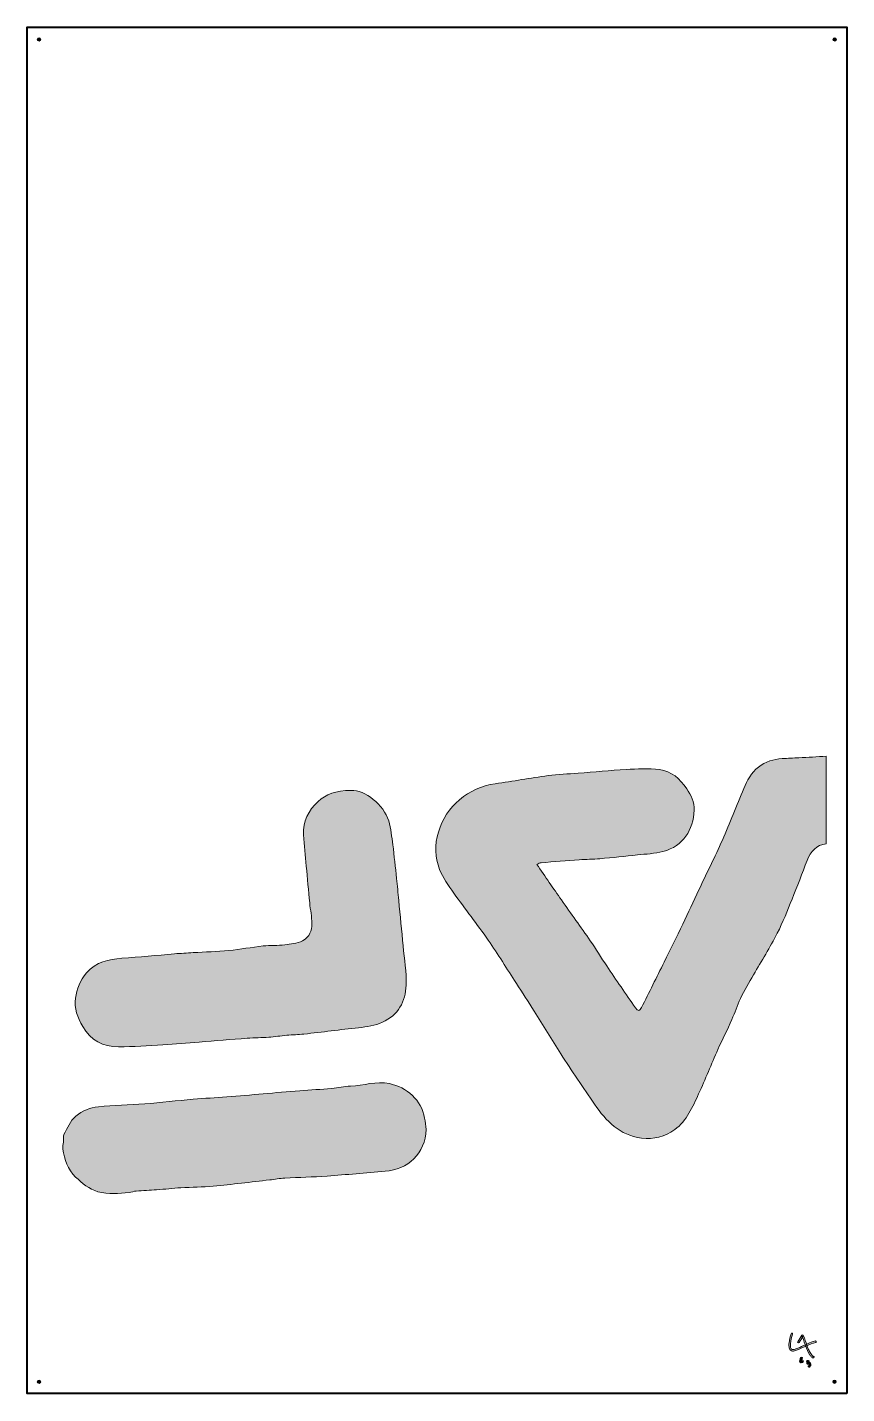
# Model space of a CAD drawing. Header units: millimetres. Extents: x 0 to 1200, y -2000 to 0.
import ezdxf

# ---------------------------------------------------------------- set-up
doc = ezdxf.new("R2010")
doc.units = ezdxf.units.MM
doc.header["$MEASUREMENT"] = 0
for name, color, linetype, lineweight in [('2023-014', 7, 'Continuous', 0), ('Bounding Box', 7, 'Continuous', 0), ('Screws', 7, 'Continuous', 0)]:
    doc.layers.add(name, color=color, linetype=linetype, lineweight=lineweight)

msp = doc.modelspace()

# ---------------------------------------------------------------- hatches: boundary and pattern name
at = {"layer": '2023-014', "true_color": 0x000000, "transparency": 33554687}
h = msp.add_hatch(color=18, dxfattribs=at)
h.dxf.hatch_style = 2
edge = h.paths.add_edge_path()
edge.add_spline(control_points=[(1130.2, -1069), (1122, -1069.5), (1113.9, -1069.8), (1105.7, -1070.3), (1093, -1071.1), (1081.4, -1074.4), (1071, -1082.6), (1060.4, -1091), (1054.4, -1102.2), (1049.4, -1114), (1038.7, -1139.1), (1029.2, -1164.7), (1018.1, -1189.6), (1007.3, -1214.1), (995.1, -1238), (983.7, -1262.3), (975.7, -1279), (968.2, -1295.9), (960.2, -1312.6), (951.3, -1331.2), (942.1, -1349.6), (932.9, -1368), (921.9, -1390.3), (910.8, -1412.5), (899.7, -1434.7), (897.1, -1439.9), (894.3, -1440.1), (890.8, -1435.1), (876.7, -1414.7), (862.6, -1394.3), (848.8, -1373.8), (840.6, -1361.6), (833.1, -1348.9), (824.7, -1336.8), (810.8, -1316.8), (796.4, -1297.2), (782.4, -1277.2), (770.5, -1260.3), (758.9, -1243.2), (746.3, -1225), (749.4, -1223.9), (751, -1222.9), (752.7, -1222.7), (771.3, -1221.2), (790, -1219.7), (808.6, -1218.4), (818.7, -1217.7), (828.8, -1217.6), (838.8, -1216.8), (857.2, -1215.1), (875.5, -1213.3), (893.8, -1211.3), (906.3, -1209.9), (919, -1209.3), (931.1, -1206.2), (961.1, -1198.3), (975.3, -1174.3), (977, -1145.8), (977.7, -1134), (972.3, -1123.9), (965.9, -1114.3), (956.2, -1099.6), (943.2, -1088.6), (926, -1086.3), (909.9, -1084.2), (893.3, -1085.3), (877, -1086.1), (853.6, -1087.4), (830.2, -1089.8), (806.8, -1091.7), (792.2, -1092.8), (777.5, -1093.1), (763, -1095.1), (737, -1098.6), (711.3, -1103.4), (685.3, -1107), (665.5, -1109.7), (648.2, -1117.9), (633.1, -1130.4), (618.1, -1142.9), (608.1, -1158.8), (602.2, -1177.8), (596.4, -1196.5), (597.1, -1214.9), (604, -1232.4), (608.9, -1244.8), (617, -1256.1), (624.8, -1267.1), (641.3, -1290.4), (658.9, -1312.7), (675.2, -1336.1), (689.5, -1356.7), (702.7, -1378.1), (716.4, -1399.2), (725.1, -1412.7), (734, -1426.1), (742.5, -1439.7), (755.6, -1460.6), (768.1, -1481.8), (781.5, -1502.5), (797.6, -1527.3), (814.3, -1551.8), (831, -1576.2), (847.8, -1600.9), (867.6, -1621.6), (899.6, -1625.6), (917.6, -1627.8), (933.8, -1624.1), (948.4, -1613.3), (966.3, -1600), (974.4, -1580.1), (983.3, -1561), (993.3, -1539.5), (1002, -1517.4), (1011.6, -1495.8), (1018.1, -1481.1), (1025.5, -1466.8), (1032, -1452.2), (1036.5, -1442.1), (1039.7, -1431.4), (1044.6, -1421.5), (1050.4, -1409.5), (1057.3, -1398.1), (1063.9, -1386.6), (1075.5, -1366.4), (1087.9, -1346.5), (1098.6, -1325.8), (1106.8, -1309.8), (1113.3, -1292.8), (1120.1, -1276.1), (1127.8, -1257.2), (1134.9, -1238.1), (1142.4, -1219.2), (1147.5, -1206.1), (1155.8, -1196.4), (1170.2, -1194.8), (1170.2, -1194.8), (1170.2, -1066.7), (1170.2, -1066.7), (1156.8, -1067.5), (1143.5, -1068.3), (1130.2, -1069)], knot_values=[0, 0, 0, 0, 1, 1, 1, 2, 2, 2, 3, 3, 3, 4, 4, 4, 5, 5, 5, 6, 6, 6, 7, 7, 7, 8, 8, 8, 9, 9, 9, 10, 10, 10, 11, 11, 11, 12, 12, 12, 13, 13, 13, 14, 14, 14, 15, 15, 15, 16, 16, 16, 17, 17, 17, 18, 18, 18, 19, 19, 19, 20, 20, 20, 21, 21, 21, 22, 22, 22, 23, 23, 23, 24, 24, 24, 25, 25, 25, 26, 26, 26, 27, 27, 27, 28, 28, 28, 29, 29, 29, 30, 30, 30, 31, 31, 31, 32, 32, 32, 33, 33, 33, 34, 34, 34, 35, 35, 35, 36, 36, 36, 37, 37, 37, 38, 38, 38, 39, 39, 39, 40, 40, 40, 41, 41, 41, 42, 42, 42, 43, 43, 43, 44, 44, 44, 45, 45, 45, 46, 46, 46, 47, 47, 47, 47], degree=3, periodic=0)
h = msp.add_hatch(color=18, dxfattribs=at)
h.dxf.hatch_style = 2
edge = h.paths.add_edge_path()
edge.add_spline(control_points=[(474.3, -1116.8), (494.5, -1115.9), (522.3, -1137.7), (529.4, -1161.4), (532.7, -1172.6), (533.9, -1184.6), (535.5, -1196.3), (537.6, -1212.7), (539.2, -1229.2), (541, -1245.7), (542.1, -1256.3), (543.1, -1267), (544.1, -1277.7), (546.3, -1300), (548.5, -1322.2), (550.5, -1344.5), (552.3, -1363.7), (555.7, -1382.9), (555, -1401.9), (554.1, -1425.8), (543.4, -1445.6), (520.3, -1456.2), (509.3, -1461.3), (497.3, -1462.8), (485.2, -1464.1), (458.6, -1467), (432, -1470.5), (405.3, -1473.5), (397, -1474.4), (388.5, -1474.5), (380.1, -1475.2), (371.3, -1476), (362.5, -1477.4), (353.7, -1478.1), (343.3, -1478.8), (332.8, -1478.8), (322.4, -1479.6), (298.9, -1481.3), (275.5, -1483.2), (252, -1485.1), (234.3, -1486.5), (216.6, -1488.2), (198.8, -1489.2), (177.1, -1490.5), (155.4, -1492), (133.7, -1492), (111, -1492.1), (93.2, -1482.7), (81.3, -1462.2), (73.7, -1449.2), (68.6, -1435.7), (70.9, -1420.9), (73, -1407.6), (77.3, -1394.9), (87, -1383.9), (101.1, -1367.8), (118.9, -1363.7), (138.8, -1362.5), (164.5, -1360.9), (190, -1358.2), (215.6, -1356), (224.8, -1355.3), (234.1, -1354.8), (243.3, -1354.2), (260.6, -1353.2), (278, -1352.8), (295.2, -1351.1), (312.1, -1349.5), (328.8, -1346.4), (345.7, -1344.5), (356.2, -1343.4), (366.9, -1344.2), (377.2, -1342.6), (386, -1341.3), (394.8, -1341.6), (403.4, -1336.8), (414.1, -1330.8), (416.9, -1322), (416.9, -1311.9), (417, -1301.8), (414.7, -1291.6), (413.7, -1281.5), (412, -1263.5), (410.4, -1245.5), (408.8, -1227.6), (407.5, -1212.4), (405.9, -1197.1), (404.9, -1181.9), (403.6, -1162.1), (411.8, -1146.1), (426.1, -1133), (437.7, -1122.3), (451.7, -1117), (474.3, -1116.8)], knot_values=[0, 0, 0, 0, 1, 1, 1, 2, 2, 2, 3, 3, 3, 4, 4, 4, 5, 5, 5, 6, 6, 6, 7, 7, 7, 8, 8, 8, 9, 9, 9, 10, 10, 10, 11, 11, 11, 12, 12, 12, 13, 13, 13, 14, 14, 14, 15, 15, 15, 16, 16, 16, 17, 17, 17, 18, 18, 18, 19, 19, 19, 20, 20, 20, 21, 21, 21, 22, 22, 22, 23, 23, 23, 24, 24, 24, 25, 25, 25, 26, 26, 26, 27, 27, 27, 28, 28, 28, 29, 29, 29, 30, 30, 30, 31, 31, 31, 31], degree=3, periodic=0)
h = msp.add_hatch(color=18, dxfattribs=at)
h.dxf.hatch_style = 2
edge = h.paths.add_edge_path()
edge.add_spline(control_points=[(584.3, -1613), (583.2, -1648.6), (557.3, -1671.8), (524.2, -1674.3), (495.8, -1676.4), (467.5, -1679.3), (439.2, -1681.3), (418.6, -1682.8), (398, -1683.1), (377.4, -1684.3), (370, -1684.7), (362.6, -1686.1), (355.2, -1686.9), (327.6, -1690), (300, -1693.5), (272.4, -1696.1), (256.7, -1697.6), (240.9, -1697.5), (225.2, -1698.4), (213.4, -1699.1), (201.5, -1700.5), (189.6, -1701.4), (179.7, -1702.1), (169.6, -1702.5), (159.7, -1703.2), (156.2, -1703.5), (152.9, -1704.9), (149.4, -1705.2), (134.2, -1706.4), (119, -1708.7), (103.7, -1704.2), (90.4, -1700.3), (80.7, -1691.7), (70.9, -1682.7), (58.7, -1671.6), (55.1, -1656.9), (52.3, -1641.9), (51.6, -1638.6), (53, -1635), (53.2, -1631.5), (53.5, -1627.7), (52.2, -1623.2), (53.9, -1620.3), (59.2, -1611.1), (62.4, -1600.6), (71.2, -1593.5), (81, -1585.6), (92.1, -1581), (104.3, -1579.9), (126.8, -1577.9), (149.5, -1577.3), (172.1, -1575.6), (195.9, -1573.7), (219.5, -1570.9), (243.3, -1568.8), (259.6, -1567.4), (275.9, -1566.9), (292.2, -1565.5), (327.9, -1562.6), (363.5, -1559.2), (399.2, -1556.3), (414.7, -1555), (430.3, -1554.4), (445.9, -1553.1), (455.1, -1552.3), (464.3, -1549.9), (473.5, -1549.6), (492.6, -1548.9), (511.2, -1542), (530.5, -1546), (555.9, -1551.2), (577.6, -1570), (582.1, -1596.4), (583, -1601.9), (583.6, -1607.4), (584.3, -1613)], knot_values=[0, 0, 0, 0, 1, 1, 1, 2, 2, 2, 3, 3, 3, 4, 4, 4, 5, 5, 5, 6, 6, 6, 7, 7, 7, 8, 8, 8, 9, 9, 9, 10, 10, 10, 11, 11, 11, 12, 12, 12, 13, 13, 13, 14, 14, 14, 15, 15, 15, 16, 16, 16, 17, 17, 17, 18, 18, 18, 19, 19, 19, 20, 20, 20, 21, 21, 21, 22, 22, 22, 23, 23, 23, 24, 24, 24, 25, 25, 25, 25], degree=3, periodic=0)
at = {"layer": '2023-014', "true_color": 0x231f20, "transparency": 33554687}
h = msp.add_hatch(color=250, dxfattribs=at)
h.dxf.hatch_style = 2
edge = h.paths.add_edge_path()
edge.add_spline(control_points=[(1118.8, -1912.1), (1117.2, -1916.3), (1116.2, -1920.8), (1115.8, -1925.3), (1115.6, -1927.3), (1115.5, -1929.4), (1115.8, -1931.4), (1116, -1933.1), (1116.6, -1935), (1117.9, -1936.2), (1119.6, -1937.6), (1121.8, -1937.6), (1123.9, -1937.1), (1125.9, -1936.6), (1127.9, -1935.8), (1129.8, -1935), (1133.8, -1933.4), (1137.6, -1931.5), (1141.6, -1929.7), (1145.9, -1927.7), (1150.2, -1925.9), (1154.9, -1924.9), (1155.4, -1924.7), (1155.8, -1924.1), (1155.6, -1923.5), (1155.5, -1922.9), (1154.8, -1922.6), (1154.3, -1922.7), (1146.2, -1924.6), (1138.9, -1928.7), (1131.4, -1932), (1129.6, -1932.8), (1127.7, -1933.5), (1125.8, -1934.2), (1124.2, -1934.8), (1122.2, -1935.6), (1120.5, -1935.1), (1120.1, -1935), (1119.8, -1934.9), (1119.6, -1934.7), (1119.7, -1934.8), (1119.4, -1934.5), (1119.4, -1934.6), (1119.4, -1934.5), (1119.3, -1934.4), (1119.2, -1934.4), (1119.2, -1934.3), (1119.1, -1934.3), (1119.1, -1934.2), (1119, -1934.1), (1119, -1934.1), (1119.1, -1934.2), (1119, -1934.1), (1119, -1934.1), (1119, -1934), (1118.5, -1933.4), (1118.3, -1932.9), (1118.1, -1932.1), (1118, -1931.3), (1117.9, -1930.6), (1117.9, -1929.8), (1117.8, -1928.7), (1117.9, -1927.7), (1117.9, -1926.7), (1118.1, -1921.9), (1119.2, -1917.1), (1120.9, -1912.6), (1121.1, -1912.1), (1120.7, -1911.4), (1120.2, -1911.3), (1119.5, -1911.1), (1119, -1911.5), (1118.8, -1912.1), (1118.8, -1912.1), (1118.8, -1912.1), (1118.8, -1912.1)], knot_values=[0, 0, 0, 0, 1, 1, 1, 2, 2, 2, 3, 3, 3, 4, 4, 4, 5, 5, 5, 6, 6, 6, 7, 7, 7, 8, 8, 8, 9, 9, 9, 10, 10, 10, 11, 11, 11, 12, 12, 12, 13, 13, 13, 14, 14, 14, 15, 15, 15, 16, 16, 16, 17, 17, 17, 18, 18, 18, 19, 19, 19, 20, 20, 20, 21, 21, 21, 22, 22, 22, 23, 23, 23, 24, 24, 24, 25, 25, 25, 25], degree=3, periodic=0)
h = msp.add_hatch(color=250, dxfattribs=at)
h.dxf.hatch_style = 2
edge = h.paths.add_edge_path()
edge.add_spline(control_points=[(1130.4, -1925.1), (1132.4, -1921.9), (1134.4, -1918.7), (1136.4, -1915.6), (1135.8, -1915.6), (1135.2, -1915.6), (1134.5, -1915.6), (1136.1, -1917.6), (1136.7, -1920.1), (1137.5, -1922.5), (1138.2, -1924.9), (1138.9, -1927.3), (1139.8, -1929.7), (1141.5, -1934.5), (1143.5, -1939.2), (1146.4, -1943.3), (1147.3, -1944.4), (1148.1, -1945.6), (1149.1, -1946.6), (1149.5, -1947.1), (1150, -1947.5), (1150.7, -1947.6), (1151.5, -1947.7), (1152.4, -1947.4), (1152.5, -1946.5), (1152.6, -1945.9), (1152.4, -1945.3), (1151.8, -1945.1), (1151.2, -1945), (1150.5, -1945.3), (1150.4, -1945.9), (1150.4, -1945.9), (1150.4, -1946), (1150.4, -1946), (1150.5, -1945.6), (1150.7, -1945.4), (1151.1, -1945.4), (1151.1, -1945.4), (1151.1, -1945.4), (1151.2, -1945.4), (1151.1, -1945.4), (1151.1, -1945.4), (1151, -1945.4), (1151.2, -1945.5), (1150.9, -1945.3), (1150.9, -1945.3), (1151.1, -1945.5), (1150.8, -1945.2), (1150.8, -1945.2), (1150.4, -1944.8), (1150, -1944.3), (1149.7, -1943.9), (1149, -1943), (1148.3, -1942.1), (1147.7, -1941.2), (1146.4, -1939.3), (1145.3, -1937.2), (1144.3, -1935.1), (1142.4, -1930.9), (1141, -1926.4), (1139.6, -1922), (1138.8, -1919.4), (1138.1, -1916.6), (1136.4, -1914.4), (1135.9, -1913.8), (1135, -1913.7), (1134.5, -1914.4), (1132.5, -1917.6), (1130.5, -1920.8), (1128.5, -1924), (1128.1, -1924.5), (1128.4, -1925.2), (1128.9, -1925.5), (1129.4, -1925.8), (1130, -1925.6), (1130.4, -1925.1), (1130.4, -1925.1), (1130.4, -1925.1), (1130.4, -1925.1)], knot_values=[0, 0, 0, 0, 1, 1, 1, 2, 2, 2, 3, 3, 3, 4, 4, 4, 5, 5, 5, 6, 6, 6, 7, 7, 7, 8, 8, 8, 9, 9, 9, 10, 10, 10, 11, 11, 11, 12, 12, 12, 13, 13, 13, 14, 14, 14, 15, 15, 15, 16, 16, 16, 17, 17, 17, 18, 18, 18, 19, 19, 19, 20, 20, 20, 21, 21, 21, 22, 22, 22, 23, 23, 23, 24, 24, 24, 25, 25, 25, 26, 26, 26, 26], degree=3, periodic=0)
h = msp.add_hatch(color=250, dxfattribs=at)
h.dxf.hatch_style = 2
edge = h.paths.add_edge_path()
edge.add_spline(control_points=[(1134.1, -1948.7), (1134.1, -1948.6), (1134.1, -1948.6), (1134.1, -1948.7), (1134.1, -1948.7), (1134.1, -1948.6), (1134.2, -1948.6), (1134.1, -1948.6), (1134.1, -1948.6), (1134.1, -1948.7), (1134.2, -1948.6), (1134.2, -1948.6), (1134.1, -1948.7), (1134.1, -1948.6), (1134.1, -1948.6), (1134.2, -1948.6), (1134.2, -1948.5), (1134.2, -1948.6), (1134.1, -1948.6), (1134.2, -1948.6), (1134.2, -1948.6), (1134.1, -1948.6), (1134.1, -1948.6), (1134.2, -1948.6), (1134.2, -1948.6), (1133.9, -1948.2), (1133.5, -1947.9), (1133.1, -1947.5), (1133.1, -1947.6), (1133.1, -1947.8), (1133.1, -1947.9), (1133.1, -1947.7), (1133.1, -1947.9), (1133.1, -1948), (1133, -1948.2), (1133, -1948.5), (1132.9, -1948.7), (1132.9, -1948.9), (1132.8, -1949.1), (1132.7, -1949.3), (1132.7, -1949.3), (1132.6, -1949.6), (1132.6, -1949.5), (1132.7, -1949.4), (1132.5, -1949.7), (1132.5, -1949.8), (1132.3, -1950.1), (1132.1, -1950.5), (1131.8, -1950.9), (1131.5, -1951.3), (1131.2, -1951.7), (1131.1, -1952.2), (1130.8, -1953.4), (1131.6, -1954.7), (1133, -1954.6), (1133.5, -1954.6), (1134, -1954.4), (1134.5, -1954.3), (1135, -1954.1), (1135.5, -1954), (1136, -1953.8), (1136.5, -1953.6), (1137, -1953), (1136.8, -1952.4), (1136.6, -1951.9), (1136, -1951.4), (1135.4, -1951.6), (1134.6, -1952), (1133.8, -1952.2), (1132.9, -1952.4), (1132.8, -1952.4), (1132.8, -1952.4), (1133, -1952.4), (1132.9, -1952.4), (1132.9, -1952.4), (1132.9, -1952.4), (1133, -1952.4), (1133.1, -1952.5), (1133.2, -1952.6), (1133, -1952.4), (1133.4, -1952.8), (1133.3, -1952.8), (1133.2, -1952.7), (1133.2, -1952.4), (1133.2, -1952.7), (1133.2, -1952.5), (1133.2, -1953), (1133.2, -1952.7), (1133.3, -1952.6), (1133.2, -1952.8), (1133.3, -1952.7), (1133.4, -1952.5), (1133.5, -1952.4), (1133.6, -1952.2), (1134.6, -1950.8), (1135.2, -1949.2), (1135.3, -1947.5), (1135.4, -1946.9), (1134.8, -1946.4), (1134.2, -1946.4), (1133.2, -1946.4), (1132.2, -1947.1), (1132, -1948.1), (1131.8, -1948.7), (1132.2, -1949.3), (1132.7, -1949.5), (1133.3, -1949.6), (1134, -1949.3), (1134.1, -1948.7), (1134.1, -1948.7), (1134.1, -1948.7), (1134.1, -1948.7)], knot_values=[0, 0, 0, 0, 1, 1, 1, 2, 2, 2, 3, 3, 3, 4, 4, 4, 5, 5, 5, 6, 6, 6, 7, 7, 7, 8, 8, 8, 9, 9, 9, 10, 10, 10, 11, 11, 11, 12, 12, 12, 13, 13, 13, 14, 14, 14, 15, 15, 15, 16, 16, 16, 17, 17, 17, 18, 18, 18, 19, 19, 19, 20, 20, 20, 21, 21, 21, 22, 22, 22, 23, 23, 23, 24, 24, 24, 25, 25, 25, 26, 26, 26, 27, 27, 27, 28, 28, 28, 29, 29, 29, 30, 30, 30, 31, 31, 31, 32, 32, 32, 33, 33, 33, 34, 34, 34, 35, 35, 35, 36, 36, 36, 37, 37, 37, 37], degree=3, periodic=0)
h = msp.add_hatch(color=250, dxfattribs=at)
h.dxf.hatch_style = 2
edge = h.paths.add_edge_path()
edge.add_spline(control_points=[(1142.5, -1953.7), (1143.2, -1953.5), (1144, -1953.4), (1144.8, -1953.3), (1144.4, -1952.7), (1143.9, -1952.2), (1143.5, -1951.6), (1143.1, -1952.6), (1142.6, -1953.5), (1141.9, -1954.2), (1141.5, -1954.7), (1141.5, -1955.3), (1141.9, -1955.8), (1142.4, -1956.5), (1143.4, -1956.6), (1144.2, -1956.4), (1144.5, -1956.4), (1144.8, -1956.3), (1145.1, -1956.3), (1145.3, -1956.2), (1145, -1956.3), (1145.1, -1956.3), (1145.2, -1956.3), (1145.3, -1956.3), (1145.3, -1956.3), (1145.4, -1956.3), (1145.6, -1956.3), (1145.4, -1956.3), (1145.4, -1956.3), (1145.7, -1956.3), (1145.5, -1956.3), (1145.3, -1956.2), (1145.6, -1956.3), (1145.6, -1956.3), (1145.5, -1956.3), (1145.4, -1956.2), (1145.5, -1956.3), (1145.5, -1956.3), (1145.5, -1956.3), (1145.5, -1956.3), (1145.5, -1956.3), (1145.5, -1956.3), (1145.6, -1956.4), (1145.6, -1956.3), (1145.6, -1956.6), (1145.6, -1956.5), (1145.7, -1956.8), (1145.6, -1957.1), (1145.5, -1957.4), (1145.5, -1957.5), (1145.5, -1957.6), (1145.4, -1957.7), (1145.4, -1957.8), (1145.5, -1957.7), (1145.4, -1957.8), (1145.3, -1958), (1145.2, -1958.2), (1145.1, -1958.3), (1144.9, -1958.6), (1145.2, -1958.2), (1145, -1958.5), (1144.9, -1958.5), (1144.9, -1958.6), (1144.8, -1958.7), (1144.8, -1958.7), (1144.6, -1958.8), (1144.7, -1958.7), (1144.6, -1958.8), (1144.5, -1958.9), (1144.4, -1958.9), (1143.9, -1959.2), (1143.7, -1959.9), (1144, -1960.4), (1144.3, -1961), (1145, -1961.2), (1145.5, -1960.8), (1146.5, -1960.3), (1147.2, -1959.4), (1147.6, -1958.4), (1147.9, -1957.4), (1148, -1956.1), (1147.4, -1955.2), (1146.8, -1954.2), (1145.7, -1954), (1144.6, -1954.1), (1144.5, -1954.2), (1144.3, -1954.2), (1144.1, -1954.2), (1144, -1954.2), (1143.9, -1954.3), (1143.8, -1954.3), (1143.6, -1954.3), (1143.8, -1954.3), (1143.8, -1954.3), (1143.7, -1954.3), (1143.6, -1954.3), (1143.5, -1954.3), (1143.3, -1954.3), (1143.6, -1954.3), (1143.5, -1954.3), (1143.3, -1954.3), (1143.6, -1954.3), (1143.5, -1954.3), (1143.4, -1954.3), (1143.4, -1954.3), (1143.6, -1954.4), (1143.5, -1954.3), (1143.5, -1954.3), (1143.5, -1954.2), (1143.5, -1954.8), (1143.5, -1955.3), (1143.5, -1955.8), (1144.3, -1954.9), (1144.9, -1953.9), (1145.4, -1952.7), (1145.8, -1951.8), (1145.2, -1951), (1144.2, -1951.1), (1143.4, -1951.3), (1142.6, -1951.4), (1141.9, -1951.5), (1141.3, -1951.6), (1141, -1952.4), (1141.1, -1952.9), (1141.3, -1953.5), (1141.9, -1953.8), (1142.5, -1953.7), (1142.5, -1953.7), (1142.5, -1953.7), (1142.5, -1953.7)], knot_values=[0, 0, 0, 0, 1, 1, 1, 2, 2, 2, 3, 3, 3, 4, 4, 4, 5, 5, 5, 6, 6, 6, 7, 7, 7, 8, 8, 8, 9, 9, 9, 10, 10, 10, 11, 11, 11, 12, 12, 12, 13, 13, 13, 14, 14, 14, 15, 15, 15, 16, 16, 16, 17, 17, 17, 18, 18, 18, 19, 19, 19, 20, 20, 20, 21, 21, 21, 22, 22, 22, 23, 23, 23, 24, 24, 24, 25, 25, 25, 26, 26, 26, 27, 27, 27, 28, 28, 28, 29, 29, 29, 30, 30, 30, 31, 31, 31, 32, 32, 32, 33, 33, 33, 34, 34, 34, 35, 35, 35, 36, 36, 36, 37, 37, 37, 38, 38, 38, 39, 39, 39, 40, 40, 40, 41, 41, 41, 42, 42, 42, 43, 43, 43, 43], degree=3, periodic=0)
at = {"layer": 'Screws', "true_color": 0x000000, "transparency": 33554687}
h = msp.add_hatch(color=18, dxfattribs=at)
h.dxf.hatch_style = 2
edge = h.paths.add_edge_path()
edge.add_ellipse((17.4, -17.5), major_axis=(2.56, 0), ratio=0.965517, start_angle=0, end_angle=360)
h = msp.add_hatch(color=18, dxfattribs=at)
h.dxf.hatch_style = 2
edge = h.paths.add_edge_path()
edge.add_ellipse((1182.6, -17.5), major_axis=(2.56, 0), ratio=0.965517, start_angle=0, end_angle=360)
h = msp.add_hatch(color=18, dxfattribs=at)
h.dxf.hatch_style = 2
edge = h.paths.add_edge_path()
edge.add_ellipse((17.3, -1982.4), major_axis=(2.56, 0), ratio=0.965517, start_angle=0, end_angle=360)
h = msp.add_hatch(color=18, dxfattribs=at)
h.dxf.hatch_style = 2
edge = h.paths.add_edge_path()
edge.add_ellipse((1182.4, -1982.4), major_axis=(2.56, 0), ratio=0.965517, start_angle=0, end_angle=360)

# ---------------------------------------------------------------- linework, layer by layer
at = {"layer": '2023-014'}
for points, knots in [([(1130.2, -1069), (1122, -1069.5), (1113.9, -1069.8), (1105.7, -1070.3), (1093, -1071.1), (1081.4, -1074.4), (1071, -1082.6), (1060.4, -1091), (1054.4, -1102.2), (1049.4, -1114), (1038.7, -1139.1), (1029.2, -1164.7), (1018.1, -1189.6), (1007.3, -1214.1), (995.1, -1238), (983.7, -1262.3), (975.7, -1279), (968.2, -1295.9), (960.2, -1312.6), (951.3, -1331.2), (942.1, -1349.6), (932.9, -1368), (921.9, -1390.3), (910.8, -1412.5), (899.7, -1434.7), (897.1, -1439.9), (894.3, -1440.1), (890.8, -1435.1), (876.7, -1414.7), (862.6, -1394.3), (848.8, -1373.8), (840.6, -1361.6), (833.1, -1348.9), (824.7, -1336.8), (810.8, -1316.8), (796.4, -1297.2), (782.4, -1277.2), (770.5, -1260.3), (758.9, -1243.2), (746.3, -1225), (749.4, -1223.9), (751, -1222.9), (752.7, -1222.7), (771.3, -1221.2), (790, -1219.7), (808.6, -1218.4), (818.7, -1217.7), (828.8, -1217.6), (838.8, -1216.8), (857.2, -1215.1), (875.5, -1213.3), (893.8, -1211.3), (906.3, -1209.9), (919, -1209.3), (931.1, -1206.2), (961.1, -1198.3), (975.3, -1174.3), (977, -1145.8), (977.7, -1134), (972.3, -1123.9), (965.9, -1114.3), (956.2, -1099.6), (943.2, -1088.6), (926, -1086.3), (909.9, -1084.2), (893.3, -1085.3), (877, -1086.1), (853.6, -1087.4), (830.2, -1089.8), (806.8, -1091.7), (792.2, -1092.8), (777.5, -1093.1), (763, -1095.1), (737, -1098.6), (711.3, -1103.4), (685.3, -1107), (665.5, -1109.7), (648.2, -1117.9), (633.1, -1130.4), (618.1, -1142.9), (608.1, -1158.8), (602.2, -1177.8), (596.4, -1196.5), (597.1, -1214.9), (604, -1232.4), (608.9, -1244.8), (617, -1256.1), (624.8, -1267.1), (641.3, -1290.4), (658.9, -1312.7), (675.2, -1336.1), (689.5, -1356.7), (702.7, -1378.1), (716.4, -1399.2), (725.1, -1412.7), (734, -1426.1), (742.5, -1439.7), (755.6, -1460.6), (768.1, -1481.8), (781.5, -1502.5), (797.6, -1527.3), (814.3, -1551.8), (831, -1576.2), (847.8, -1600.9), (867.6, -1621.6), (899.6, -1625.6), (917.6, -1627.8), (933.8, -1624.1), (948.4, -1613.3), (966.3, -1600), (974.4, -1580.1), (983.3, -1561), (993.3, -1539.5), (1002, -1517.4), (1011.6, -1495.8), (1018.1, -1481.1), (1025.5, -1466.8), (1032, -1452.2), (1036.5, -1442.1), (1039.7, -1431.4), (1044.6, -1421.5), (1050.4, -1409.5), (1057.3, -1398.1), (1063.9, -1386.6), (1075.5, -1366.4), (1087.9, -1346.5), (1098.6, -1325.8), (1106.8, -1309.8), (1113.3, -1292.8), (1120.1, -1276.1), (1127.8, -1257.2), (1134.9, -1238.1), (1142.4, -1219.2), (1147.5, -1206.1), (1155.8, -1196.4), (1170.2, -1194.8), (1170.2, -1194.8), (1170.2, -1066.7), (1170.2, -1066.7), (1156.8, -1067.5), (1143.5, -1068.3), (1130.2, -1069)], [0, 0, 0, 0, 1, 1, 1, 2, 2, 2, 3, 3, 3, 4, 4, 4, 5, 5, 5, 6, 6, 6, 7, 7, 7, 8, 8, 8, 9, 9, 9, 10, 10, 10, 11, 11, 11, 12, 12, 12, 13, 13, 13, 14, 14, 14, 15, 15, 15, 16, 16, 16, 17, 17, 17, 18, 18, 18, 19, 19, 19, 20, 20, 20, 21, 21, 21, 22, 22, 22, 23, 23, 23, 24, 24, 24, 25, 25, 25, 26, 26, 26, 27, 27, 27, 28, 28, 28, 29, 29, 29, 30, 30, 30, 31, 31, 31, 32, 32, 32, 33, 33, 33, 34, 34, 34, 35, 35, 35, 36, 36, 36, 37, 37, 37, 38, 38, 38, 39, 39, 39, 40, 40, 40, 41, 41, 41, 42, 42, 42, 43, 43, 43, 44, 44, 44, 45, 45, 45, 46, 46, 46, 47, 47, 47, 47]), ([(474.3, -1116.8), (494.5, -1115.9), (522.3, -1137.7), (529.4, -1161.4), (532.7, -1172.6), (533.9, -1184.6), (535.5, -1196.3), (537.6, -1212.7), (539.2, -1229.2), (541, -1245.7), (542.1, -1256.3), (543.1, -1267), (544.1, -1277.7), (546.3, -1300), (548.5, -1322.2), (550.5, -1344.5), (552.3, -1363.7), (555.7, -1382.9), (555, -1401.9), (554.1, -1425.8), (543.4, -1445.6), (520.3, -1456.2), (509.3, -1461.3), (497.3, -1462.8), (485.2, -1464.1), (458.6, -1467), (432, -1470.5), (405.3, -1473.5), (397, -1474.4), (388.5, -1474.5), (380.1, -1475.2), (371.3, -1476), (362.5, -1477.4), (353.7, -1478.1), (343.3, -1478.8), (332.8, -1478.8), (322.4, -1479.6), (298.9, -1481.3), (275.5, -1483.2), (252, -1485.1), (234.3, -1486.5), (216.6, -1488.2), (198.8, -1489.2), (177.1, -1490.5), (155.4, -1492), (133.7, -1492), (111, -1492.1), (93.2, -1482.7), (81.3, -1462.2), (73.7, -1449.2), (68.6, -1435.7), (70.9, -1420.9), (73, -1407.6), (77.3, -1394.9), (87, -1383.9), (101.1, -1367.8), (118.9, -1363.7), (138.8, -1362.5), (164.5, -1360.9), (190, -1358.2), (215.6, -1356), (224.8, -1355.3), (234.1, -1354.8), (243.3, -1354.2), (260.6, -1353.2), (278, -1352.8), (295.2, -1351.1), (312.1, -1349.5), (328.8, -1346.4), (345.7, -1344.5), (356.2, -1343.4), (366.9, -1344.2), (377.2, -1342.6), (386, -1341.3), (394.8, -1341.6), (403.4, -1336.8), (414.1, -1330.8), (416.9, -1322), (416.9, -1311.9), (417, -1301.8), (414.7, -1291.6), (413.7, -1281.5), (412, -1263.5), (410.4, -1245.5), (408.8, -1227.6), (407.5, -1212.4), (405.9, -1197.1), (404.9, -1181.9), (403.6, -1162.1), (411.8, -1146.1), (426.1, -1133), (437.7, -1122.3), (451.7, -1117), (474.3, -1116.8)], [0, 0, 0, 0, 1, 1, 1, 2, 2, 2, 3, 3, 3, 4, 4, 4, 5, 5, 5, 6, 6, 6, 7, 7, 7, 8, 8, 8, 9, 9, 9, 10, 10, 10, 11, 11, 11, 12, 12, 12, 13, 13, 13, 14, 14, 14, 15, 15, 15, 16, 16, 16, 17, 17, 17, 18, 18, 18, 19, 19, 19, 20, 20, 20, 21, 21, 21, 22, 22, 22, 23, 23, 23, 24, 24, 24, 25, 25, 25, 26, 26, 26, 27, 27, 27, 28, 28, 28, 29, 29, 29, 30, 30, 30, 31, 31, 31, 31]), ([(584.3, -1613), (583.2, -1648.6), (557.3, -1671.8), (524.2, -1674.3), (495.8, -1676.4), (467.5, -1679.3), (439.2, -1681.3), (418.6, -1682.8), (398, -1683.1), (377.4, -1684.3), (370, -1684.7), (362.6, -1686.1), (355.2, -1686.9), (327.6, -1690), (300, -1693.5), (272.4, -1696.1), (256.7, -1697.6), (240.9, -1697.5), (225.2, -1698.4), (213.4, -1699.1), (201.5, -1700.5), (189.6, -1701.4), (179.7, -1702.1), (169.6, -1702.5), (159.7, -1703.2), (156.2, -1703.5), (152.9, -1704.9), (149.4, -1705.2), (134.2, -1706.4), (119, -1708.7), (103.7, -1704.2), (90.4, -1700.3), (80.7, -1691.7), (70.9, -1682.7), (58.7, -1671.6), (55.1, -1656.9), (52.3, -1641.9), (51.6, -1638.6), (53, -1635), (53.2, -1631.5), (53.5, -1627.7), (52.2, -1623.2), (53.9, -1620.3), (59.2, -1611.1), (62.4, -1600.6), (71.2, -1593.5), (81, -1585.6), (92.1, -1581), (104.3, -1579.9), (126.8, -1577.9), (149.5, -1577.3), (172.1, -1575.6), (195.9, -1573.7), (219.5, -1570.9), (243.3, -1568.8), (259.6, -1567.4), (275.9, -1566.9), (292.2, -1565.5), (327.9, -1562.6), (363.5, -1559.2), (399.2, -1556.3), (414.7, -1555), (430.3, -1554.4), (445.9, -1553.1), (455.1, -1552.3), (464.3, -1549.9), (473.5, -1549.6), (492.6, -1548.9), (511.2, -1542), (530.5, -1546), (555.9, -1551.2), (577.6, -1570), (582.1, -1596.4), (583, -1601.9), (583.6, -1607.4), (584.3, -1613)], [0, 0, 0, 0, 1, 1, 1, 2, 2, 2, 3, 3, 3, 4, 4, 4, 5, 5, 5, 6, 6, 6, 7, 7, 7, 8, 8, 8, 9, 9, 9, 10, 10, 10, 11, 11, 11, 12, 12, 12, 13, 13, 13, 14, 14, 14, 15, 15, 15, 16, 16, 16, 17, 17, 17, 18, 18, 18, 19, 19, 19, 20, 20, 20, 21, 21, 21, 22, 22, 22, 23, 23, 23, 24, 24, 24, 25, 25, 25, 25]), ([(1118.8, -1912.1), (1117.2, -1916.3), (1116.2, -1920.8), (1115.8, -1925.3), (1115.6, -1927.3), (1115.5, -1929.4), (1115.8, -1931.4), (1116, -1933.1), (1116.6, -1935), (1117.9, -1936.2), (1119.6, -1937.6), (1121.8, -1937.6), (1123.9, -1937.1), (1125.9, -1936.6), (1127.9, -1935.8), (1129.8, -1935), (1133.8, -1933.4), (1137.6, -1931.5), (1141.6, -1929.7), (1145.9, -1927.7), (1150.2, -1925.9), (1154.9, -1924.9), (1155.4, -1924.7), (1155.8, -1924.1), (1155.6, -1923.5), (1155.5, -1922.9), (1154.8, -1922.6), (1154.3, -1922.7), (1146.2, -1924.6), (1138.9, -1928.7), (1131.4, -1932), (1129.6, -1932.8), (1127.7, -1933.5), (1125.8, -1934.2), (1124.2, -1934.8), (1122.2, -1935.6), (1120.5, -1935.1), (1120.1, -1935), (1119.8, -1934.9), (1119.6, -1934.7), (1119.7, -1934.8), (1119.4, -1934.5), (1119.4, -1934.6), (1119.4, -1934.5), (1119.3, -1934.4), (1119.2, -1934.4), (1119.2, -1934.3), (1119.1, -1934.3), (1119.1, -1934.2), (1119, -1934.1), (1119, -1934.1), (1119.1, -1934.2), (1119, -1934.1), (1119, -1934.1), (1119, -1934), (1118.5, -1933.4), (1118.3, -1932.9), (1118.1, -1932.1), (1118, -1931.3), (1117.9, -1930.6), (1117.9, -1929.8), (1117.8, -1928.7), (1117.9, -1927.7), (1117.9, -1926.7), (1118.1, -1921.9), (1119.2, -1917.1), (1120.9, -1912.6), (1121.1, -1912.1), (1120.7, -1911.4), (1120.2, -1911.3), (1119.5, -1911.1), (1119, -1911.5), (1118.8, -1912.1), (1118.8, -1912.1), (1118.8, -1912.1), (1118.8, -1912.1)], [0, 0, 0, 0, 1, 1, 1, 2, 2, 2, 3, 3, 3, 4, 4, 4, 5, 5, 5, 6, 6, 6, 7, 7, 7, 8, 8, 8, 9, 9, 9, 10, 10, 10, 11, 11, 11, 12, 12, 12, 13, 13, 13, 14, 14, 14, 15, 15, 15, 16, 16, 16, 17, 17, 17, 18, 18, 18, 19, 19, 19, 20, 20, 20, 21, 21, 21, 22, 22, 22, 23, 23, 23, 24, 24, 24, 25, 25, 25, 25]), ([(1130.4, -1925.1), (1132.4, -1921.9), (1134.4, -1918.7), (1136.4, -1915.6), (1135.8, -1915.6), (1135.2, -1915.6), (1134.5, -1915.6), (1136.1, -1917.6), (1136.7, -1920.1), (1137.5, -1922.5), (1138.2, -1924.9), (1138.9, -1927.3), (1139.8, -1929.7), (1141.5, -1934.5), (1143.5, -1939.2), (1146.4, -1943.3), (1147.3, -1944.4), (1148.1, -1945.6), (1149.1, -1946.6), (1149.5, -1947.1), (1150, -1947.5), (1150.7, -1947.6), (1151.5, -1947.7), (1152.4, -1947.4), (1152.5, -1946.5), (1152.6, -1945.9), (1152.4, -1945.3), (1151.8, -1945.1), (1151.2, -1945), (1150.5, -1945.3), (1150.4, -1945.9), (1150.4, -1945.9), (1150.4, -1946), (1150.4, -1946), (1150.5, -1945.6), (1150.7, -1945.4), (1151.1, -1945.4), (1151.1, -1945.4), (1151.1, -1945.4), (1151.2, -1945.4), (1151.1, -1945.4), (1151.1, -1945.4), (1151, -1945.4), (1151.2, -1945.5), (1150.9, -1945.3), (1150.9, -1945.3), (1151.1, -1945.5), (1150.8, -1945.2), (1150.8, -1945.2), (1150.4, -1944.8), (1150, -1944.3), (1149.7, -1943.9), (1149, -1943), (1148.3, -1942.1), (1147.7, -1941.2), (1146.4, -1939.3), (1145.3, -1937.2), (1144.3, -1935.1), (1142.4, -1930.9), (1141, -1926.4), (1139.6, -1922), (1138.8, -1919.4), (1138.1, -1916.6), (1136.4, -1914.4), (1135.9, -1913.8), (1135, -1913.7), (1134.5, -1914.4), (1132.5, -1917.6), (1130.5, -1920.8), (1128.5, -1924), (1128.1, -1924.5), (1128.4, -1925.2), (1128.9, -1925.5), (1129.4, -1925.8), (1130, -1925.6), (1130.4, -1925.1), (1130.4, -1925.1), (1130.4, -1925.1), (1130.4, -1925.1)], [0, 0, 0, 0, 1, 1, 1, 2, 2, 2, 3, 3, 3, 4, 4, 4, 5, 5, 5, 6, 6, 6, 7, 7, 7, 8, 8, 8, 9, 9, 9, 10, 10, 10, 11, 11, 11, 12, 12, 12, 13, 13, 13, 14, 14, 14, 15, 15, 15, 16, 16, 16, 17, 17, 17, 18, 18, 18, 19, 19, 19, 20, 20, 20, 21, 21, 21, 22, 22, 22, 23, 23, 23, 24, 24, 24, 25, 25, 25, 26, 26, 26, 26]), ([(1134.1, -1948.7), (1134.1, -1948.6), (1134.1, -1948.6), (1134.1, -1948.7), (1134.1, -1948.7), (1134.1, -1948.6), (1134.2, -1948.6), (1134.1, -1948.6), (1134.1, -1948.6), (1134.1, -1948.7), (1134.2, -1948.6), (1134.2, -1948.6), (1134.1, -1948.7), (1134.1, -1948.6), (1134.1, -1948.6), (1134.2, -1948.6), (1134.2, -1948.5), (1134.2, -1948.6), (1134.1, -1948.6), (1134.2, -1948.6), (1134.2, -1948.6), (1134.1, -1948.6), (1134.1, -1948.6), (1134.2, -1948.6), (1134.2, -1948.6), (1133.9, -1948.2), (1133.5, -1947.9), (1133.1, -1947.5), (1133.1, -1947.6), (1133.1, -1947.8), (1133.1, -1947.9), (1133.1, -1947.7), (1133.1, -1947.9), (1133.1, -1948), (1133, -1948.2), (1133, -1948.5), (1132.9, -1948.7), (1132.9, -1948.9), (1132.8, -1949.1), (1132.7, -1949.3), (1132.7, -1949.3), (1132.6, -1949.6), (1132.6, -1949.5), (1132.7, -1949.4), (1132.5, -1949.7), (1132.5, -1949.8), (1132.3, -1950.1), (1132.1, -1950.5), (1131.8, -1950.9), (1131.5, -1951.3), (1131.2, -1951.7), (1131.1, -1952.2), (1130.8, -1953.4), (1131.6, -1954.7), (1133, -1954.6), (1133.5, -1954.6), (1134, -1954.4), (1134.5, -1954.3), (1135, -1954.1), (1135.5, -1954), (1136, -1953.8), (1136.5, -1953.6), (1137, -1953), (1136.8, -1952.4), (1136.6, -1951.9), (1136, -1951.4), (1135.4, -1951.6), (1134.6, -1952), (1133.8, -1952.2), (1132.9, -1952.4), (1132.8, -1952.4), (1132.8, -1952.4), (1133, -1952.4), (1132.9, -1952.4), (1132.9, -1952.4), (1132.9, -1952.4), (1133, -1952.4), (1133.1, -1952.5), (1133.2, -1952.6), (1133, -1952.4), (1133.4, -1952.8), (1133.3, -1952.8), (1133.2, -1952.7), (1133.2, -1952.4), (1133.2, -1952.7), (1133.2, -1952.5), (1133.2, -1953), (1133.2, -1952.7), (1133.3, -1952.6), (1133.2, -1952.8), (1133.3, -1952.7), (1133.4, -1952.5), (1133.5, -1952.4), (1133.6, -1952.2), (1134.6, -1950.8), (1135.2, -1949.2), (1135.3, -1947.5), (1135.4, -1946.9), (1134.8, -1946.4), (1134.2, -1946.4), (1133.2, -1946.4), (1132.2, -1947.1), (1132, -1948.1), (1131.8, -1948.7), (1132.2, -1949.3), (1132.7, -1949.5), (1133.3, -1949.6), (1134, -1949.3), (1134.1, -1948.7), (1134.1, -1948.7), (1134.1, -1948.7), (1134.1, -1948.7)], [0, 0, 0, 0, 1, 1, 1, 2, 2, 2, 3, 3, 3, 4, 4, 4, 5, 5, 5, 6, 6, 6, 7, 7, 7, 8, 8, 8, 9, 9, 9, 10, 10, 10, 11, 11, 11, 12, 12, 12, 13, 13, 13, 14, 14, 14, 15, 15, 15, 16, 16, 16, 17, 17, 17, 18, 18, 18, 19, 19, 19, 20, 20, 20, 21, 21, 21, 22, 22, 22, 23, 23, 23, 24, 24, 24, 25, 25, 25, 26, 26, 26, 27, 27, 27, 28, 28, 28, 29, 29, 29, 30, 30, 30, 31, 31, 31, 32, 32, 32, 33, 33, 33, 34, 34, 34, 35, 35, 35, 36, 36, 36, 37, 37, 37, 37]), ([(1142.5, -1953.7), (1143.2, -1953.5), (1144, -1953.4), (1144.8, -1953.3), (1144.4, -1952.7), (1143.9, -1952.2), (1143.5, -1951.6), (1143.1, -1952.6), (1142.6, -1953.5), (1141.9, -1954.2), (1141.5, -1954.7), (1141.5, -1955.3), (1141.9, -1955.8), (1142.4, -1956.5), (1143.4, -1956.6), (1144.2, -1956.4), (1144.5, -1956.4), (1144.8, -1956.3), (1145.1, -1956.3), (1145.3, -1956.2), (1145, -1956.3), (1145.1, -1956.3), (1145.2, -1956.3), (1145.3, -1956.3), (1145.3, -1956.3), (1145.4, -1956.3), (1145.6, -1956.3), (1145.4, -1956.3), (1145.4, -1956.3), (1145.7, -1956.3), (1145.5, -1956.3), (1145.3, -1956.2), (1145.6, -1956.3), (1145.6, -1956.3), (1145.5, -1956.3), (1145.4, -1956.2), (1145.5, -1956.3), (1145.5, -1956.3), (1145.5, -1956.3), (1145.5, -1956.3), (1145.5, -1956.3), (1145.5, -1956.3), (1145.6, -1956.4), (1145.6, -1956.3), (1145.6, -1956.6), (1145.6, -1956.5), (1145.7, -1956.8), (1145.6, -1957.1), (1145.5, -1957.4), (1145.5, -1957.5), (1145.5, -1957.6), (1145.4, -1957.7), (1145.4, -1957.8), (1145.5, -1957.7), (1145.4, -1957.8), (1145.3, -1958), (1145.2, -1958.2), (1145.1, -1958.3), (1144.9, -1958.6), (1145.2, -1958.2), (1145, -1958.5), (1144.9, -1958.5), (1144.9, -1958.6), (1144.8, -1958.7), (1144.8, -1958.7), (1144.6, -1958.8), (1144.7, -1958.7), (1144.6, -1958.8), (1144.5, -1958.9), (1144.4, -1958.9), (1143.9, -1959.2), (1143.7, -1959.9), (1144, -1960.4), (1144.3, -1961), (1145, -1961.2), (1145.5, -1960.8), (1146.5, -1960.3), (1147.2, -1959.4), (1147.6, -1958.4), (1147.9, -1957.4), (1148, -1956.1), (1147.4, -1955.2), (1146.8, -1954.2), (1145.7, -1954), (1144.6, -1954.1), (1144.5, -1954.2), (1144.3, -1954.2), (1144.1, -1954.2), (1144, -1954.2), (1143.9, -1954.3), (1143.8, -1954.3), (1143.6, -1954.3), (1143.8, -1954.3), (1143.8, -1954.3), (1143.7, -1954.3), (1143.6, -1954.3), (1143.5, -1954.3), (1143.3, -1954.3), (1143.6, -1954.3), (1143.5, -1954.3), (1143.3, -1954.3), (1143.6, -1954.3), (1143.5, -1954.3), (1143.4, -1954.3), (1143.4, -1954.3), (1143.6, -1954.4), (1143.5, -1954.3), (1143.5, -1954.3), (1143.5, -1954.2), (1143.5, -1954.8), (1143.5, -1955.3), (1143.5, -1955.8), (1144.3, -1954.9), (1144.9, -1953.9), (1145.4, -1952.7), (1145.8, -1951.8), (1145.2, -1951), (1144.2, -1951.1), (1143.4, -1951.3), (1142.6, -1951.4), (1141.9, -1951.5), (1141.3, -1951.6), (1141, -1952.4), (1141.1, -1952.9), (1141.3, -1953.5), (1141.9, -1953.8), (1142.5, -1953.7), (1142.5, -1953.7), (1142.5, -1953.7), (1142.5, -1953.7)], [0, 0, 0, 0, 1, 1, 1, 2, 2, 2, 3, 3, 3, 4, 4, 4, 5, 5, 5, 6, 6, 6, 7, 7, 7, 8, 8, 8, 9, 9, 9, 10, 10, 10, 11, 11, 11, 12, 12, 12, 13, 13, 13, 14, 14, 14, 15, 15, 15, 16, 16, 16, 17, 17, 17, 18, 18, 18, 19, 19, 19, 20, 20, 20, 21, 21, 21, 22, 22, 22, 23, 23, 23, 24, 24, 24, 25, 25, 25, 26, 26, 26, 27, 27, 27, 28, 28, 28, 29, 29, 29, 30, 30, 30, 31, 31, 31, 32, 32, 32, 33, 33, 33, 34, 34, 34, 35, 35, 35, 36, 36, 36, 37, 37, 37, 38, 38, 38, 39, 39, 39, 40, 40, 40, 41, 41, 41, 42, 42, 42, 43, 43, 43, 43])]:
    msp.add_open_spline(points, degree=3, knots=knots, dxfattribs=at)
at = {"layer": 'Bounding Box', "color": 18, "lineweight": 40, "true_color": 0x000000}
msp.add_lwpolyline([(1200.2, -1999.8), (0.2, -1999.8), (0.2, 0.2), (1200.2, 0.2)], close=True, dxfattribs=at)
at = {"layer": 'Screws'}
for centre in [(17.4, -17.5), (1182.6, -17.5), (17.3, -1982.4), (1182.4, -1982.4)]:
    msp.add_ellipse(centre, major_axis=(2.56, 0), ratio=0.965517, dxfattribs=at)

doc.saveas('drawing.dxf')
